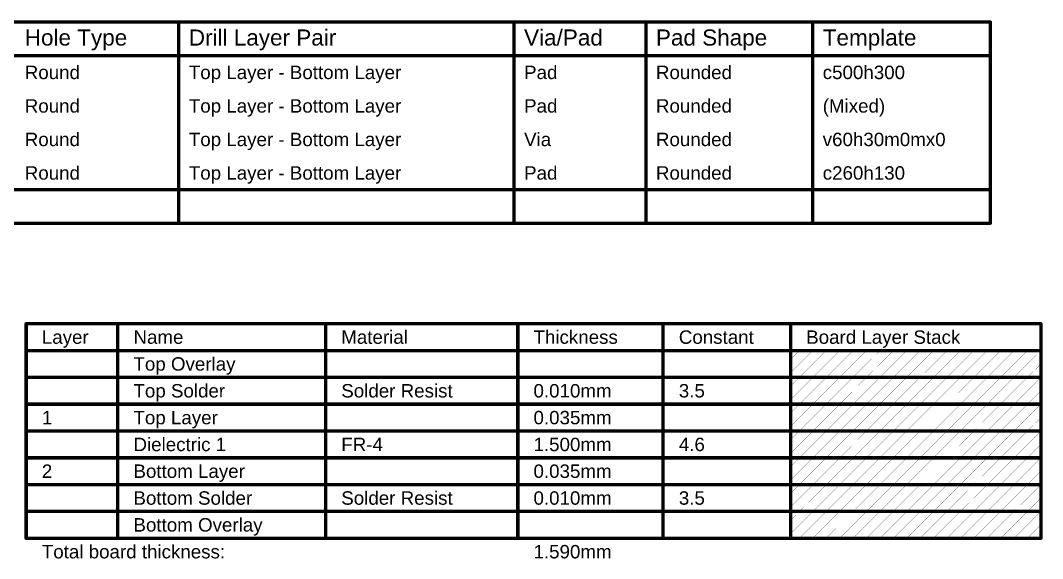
# Model space of a CAD drawing. Header units: inches. Extents: x -4 to 182, y -4 to 85.
# Drawn here: x 66.1 to 182.2, y 23.7 to 84.9 of the extents above; entities that cross this region are included whole.
import ezdxf

# ---------------------------------------------------------------- set-up
doc = ezdxf.new("R2010")
doc.units = ezdxf.units.IN
doc.layers.add('Drill Drawing', color=1, linetype='Continuous')
doc.layers.add('Fabrication', color=76, linetype='Continuous')
doc.styles.add('Arial', font='', dxfattribs={"height": 0.2})
doc.styles.get('Arial').set_extended_font_data('Arial')

msp = doc.modelspace()

# ---------------------------------------------------------------- linework, layer by layer
at = {"layer": 'Drill Drawing', "const_width": 0.381}
for points in [[(-3.54, 84.7), (176.29, 84.7)], [(84.09, 61.84), (84.09, 84.7)], [(122.18, 61.84), (122.18, 84.7)], [(137.16, 61.84), (137.16, 84.7)], [(156.1, 61.84), (156.1, 84.7)], [(176.29, 61.84), (176.29, 84.7)], [(-3.54, 80.89), (176.29, 80.89)], [(-3.54, 65.65), (176.29, 65.65)], [(-3.54, 61.84), (176.29, 61.84)]]:
    msp.add_lwpolyline(points, dxfattribs=at)
at = {"layer": 'Drill Drawing', "const_width": 0.191}
for points in [[(83.99, 84.7, 1), (84.18, 84.7, 1)], [(122.08, 84.7, 1), (122.27, 84.7, 1)], [(137.06, 84.7, 1), (137.25, 84.7, 1)], [(156.01, 84.7, 1), (156.2, 84.7, 1)], [(176.2, 84.7, 1), (176.39, 84.7, 1)], [(176.2, 84.7, 1), (176.39, 84.7, 1)], [(176.2, 80.89, 1), (176.39, 80.89, 1)], [(176.2, 65.65, 1), (176.39, 65.65, 1)], [(83.99, 61.84, 1), (84.18, 61.84, 1)], [(122.08, 61.84, 1), (122.27, 61.84, 1)], [(137.06, 61.84, 1), (137.25, 61.84, 1)], [(156.01, 61.84, 1), (156.2, 61.84, 1)], [(176.2, 61.84, 1), (176.39, 61.84, 1)], [(176.2, 61.84, 1), (176.39, 61.84, 1)]]:
    msp.add_lwpolyline(points, format="xyb", close=True, dxfattribs=at)
at = {"layer": 'Fabrication'}
for points, const_width in [([(66.75, 26.03), (66.75, 50.41)], 0.381), ([(66.75, 50.41), (182.04, 50.41)], 0.381), ([(77.16, 26.03), (77.16, 50.41)], 0.381), ([(100.78, 26.03), (100.78, 50.41)], 0.381), ([(122.61, 26.03), (122.61, 50.41)], 0.381), ([(139.12, 26.03), (139.12, 50.41)], 0.381), ([(153.6, 26.03), (153.6, 50.41)], 0.381), ([(182.04, 26.03), (182.04, 50.41)], 0.381), ([(66.75, 47.36), (182.04, 47.36)], 0.381), ([(153.6, 46.36), (154.6, 47.36)], 0.0254), ([(153.6, 44.83), (156.13, 47.36)], 0.0254), ([(154.6, 44.32), (157.65, 47.36)], 0.0254), ([(156.13, 44.32), (159.18, 47.36)], 0.0254), ([(157.65, 44.32), (160.7, 47.36)], 0.0254), ([(159.18, 44.32), (162.22, 47.36)], 0.0254), ([(160.7, 44.32), (163.75, 47.36)], 0.0254), ([(162.22, 44.32), (165.27, 47.36)], 0.0254), ([(163.75, 44.32), (166.8, 47.36)], 0.0254), ([(165.27, 44.32), (168.32, 47.36)], 0.0254), ([(166.8, 44.32), (169.84, 47.36)], 0.0254), ([(168.32, 44.32), (171.37, 47.36)], 0.0254), ([(169.84, 44.32), (172.89, 47.36)], 0.0254), ([(171.37, 44.32), (174.42, 47.36)], 0.0254), ([(172.89, 44.32), (175.94, 47.36)], 0.0254), ([(174.42, 44.32), (177.46, 47.36)], 0.0254), ([(175.94, 44.32), (178.99, 47.36)], 0.0254), ([(177.46, 44.32), (180.51, 47.36)], 0.0254), ([(178.99, 44.32), (182.04, 47.36)], 0.0254), ([(180.51, 44.32), (182.04, 45.84)], 0.0254), ([(66.75, 44.32), (77.16, 44.32)], 0.381), ([(77.16, 44.32), (100.78, 44.32)], 0.381), ([(100.78, 44.32), (122.61, 44.32)], 0.381), ([(122.61, 44.32), (139.12, 44.32)], 0.381), ([(139.12, 44.32), (153.6, 44.32)], 0.381), ([(153.6, 44.32), (182.04, 44.32)], 0.381), ([(153.6, 43.31), (154.6, 44.32)], 0.0254), ([(153.6, 41.78), (156.13, 44.32)], 0.0254), ([(154.6, 41.27), (157.65, 44.32)], 0.0254), ([(156.13, 41.27), (159.18, 44.32)], 0.0254), ([(157.65, 41.27), (160.7, 44.32)], 0.0254), ([(159.18, 41.27), (162.22, 44.32)], 0.0254), ([(160.7, 41.27), (163.75, 44.32)], 0.0254), ([(162.22, 41.27), (165.27, 44.32)], 0.0254), ([(163.75, 41.27), (166.8, 44.32)], 0.0254), ([(165.27, 41.27), (168.32, 44.32)], 0.0254), ([(166.8, 41.27), (169.84, 44.32)], 0.0254), ([(168.32, 41.27), (171.37, 44.32)], 0.0254), ([(169.84, 41.27), (172.89, 44.32)], 0.0254), ([(171.37, 41.27), (174.42, 44.32)], 0.0254), ([(172.89, 41.27), (175.94, 44.32)], 0.0254), ([(174.42, 41.27), (177.46, 44.32)], 0.0254), ([(175.94, 41.27), (178.99, 44.32)], 0.0254), ([(177.46, 41.27), (180.51, 44.32)], 0.0254), ([(178.99, 41.27), (182.04, 44.32)], 0.0254), ([(180.51, 41.27), (182.04, 42.79)], 0.0254), ([(66.75, 41.27), (77.16, 41.27)], 0.381), ([(77.16, 41.27), (100.78, 41.27)], 0.381), ([(100.78, 41.27), (122.61, 41.27)], 0.381), ([(122.61, 41.27), (139.12, 41.27)], 0.381), ([(139.12, 41.27), (153.6, 41.27)], 0.381), ([(153.6, 41.27), (182.04, 41.27)], 0.381), ([(153.6, 40.26), (154.6, 41.27)], 0.0254), ([(153.6, 38.74), (156.13, 41.27)], 0.0254), ([(154.6, 38.22), (157.65, 41.27)], 0.0254), ([(156.13, 38.22), (159.18, 41.27)], 0.0254), ([(157.65, 38.22), (160.7, 41.27)], 0.0254), ([(159.18, 38.22), (162.22, 41.27)], 0.0254), ([(160.7, 38.22), (163.75, 41.27)], 0.0254), ([(162.22, 38.22), (165.27, 41.27)], 0.0254), ([(163.75, 38.22), (166.8, 41.27)], 0.0254), ([(165.27, 38.22), (168.32, 41.27)], 0.0254), ([(166.8, 38.22), (169.84, 41.27)], 0.0254), ([(168.32, 38.22), (171.37, 41.27)], 0.0254), ([(169.84, 38.22), (172.89, 41.27)], 0.0254), ([(171.37, 38.22), (174.42, 41.27)], 0.0254), ([(172.89, 38.22), (175.94, 41.27)], 0.0254), ([(174.42, 38.22), (177.46, 41.27)], 0.0254), ([(175.94, 38.22), (178.99, 41.27)], 0.0254), ([(177.46, 38.22), (180.51, 41.27)], 0.0254), ([(178.99, 38.22), (182.04, 41.27)], 0.0254), ([(180.51, 38.22), (182.04, 39.74)], 0.0254), ([(66.75, 38.22), (77.16, 38.22)], 0.381), ([(77.16, 38.22), (100.78, 38.22)], 0.381), ([(100.78, 38.22), (122.61, 38.22)], 0.381), ([(122.61, 38.22), (139.12, 38.22)], 0.381), ([(139.12, 38.22), (153.6, 38.22)], 0.381), ([(153.6, 38.22), (182.04, 38.22)], 0.381), ([(153.6, 37.21), (154.6, 38.22)], 0.0254), ([(153.6, 35.69), (156.13, 38.22)], 0.0254), ([(154.6, 35.17), (157.65, 38.22)], 0.0254), ([(156.13, 35.17), (159.18, 38.22)], 0.0254), ([(157.65, 35.17), (160.7, 38.22)], 0.0254), ([(159.18, 35.17), (162.22, 38.22)], 0.0254), ([(160.7, 35.17), (163.75, 38.22)], 0.0254), ([(162.22, 35.17), (165.27, 38.22)], 0.0254), ([(163.75, 35.17), (166.8, 38.22)], 0.0254), ([(165.27, 35.17), (168.32, 38.22)], 0.0254), ([(166.8, 35.17), (169.84, 38.22)], 0.0254), ([(168.32, 35.17), (171.37, 38.22)], 0.0254), ([(169.84, 35.17), (172.89, 38.22)], 0.0254), ([(171.37, 35.17), (174.42, 38.22)], 0.0254), ([(172.89, 35.17), (175.94, 38.22)], 0.0254), ([(174.42, 35.17), (177.46, 38.22)], 0.0254), ([(175.94, 35.17), (178.99, 38.22)], 0.0254), ([(177.46, 35.17), (180.51, 38.22)], 0.0254), ([(178.99, 35.17), (182.04, 38.22)], 0.0254), ([(180.51, 35.17), (182.04, 36.7)], 0.0254), ([(66.75, 35.17), (77.16, 35.17)], 0.381), ([(77.16, 35.17), (100.78, 35.17)], 0.381), ([(100.78, 35.17), (122.61, 35.17)], 0.381), ([(122.61, 35.17), (139.12, 35.17)], 0.381), ([(139.12, 35.17), (153.6, 35.17)], 0.381), ([(153.6, 35.17), (182.04, 35.17)], 0.381), ([(153.6, 34.16), (154.6, 35.17)], 0.0254), ([(153.6, 32.64), (156.13, 35.17)], 0.0254), ([(154.6, 32.12), (157.65, 35.17)], 0.0254), ([(156.13, 32.12), (159.18, 35.17)], 0.0254), ([(157.65, 32.12), (160.7, 35.17)], 0.0254), ([(159.18, 32.12), (162.22, 35.17)], 0.0254), ([(160.7, 32.12), (163.75, 35.17)], 0.0254), ([(162.22, 32.12), (165.27, 35.17)], 0.0254), ([(163.75, 32.12), (166.8, 35.17)], 0.0254), ([(165.27, 32.12), (168.32, 35.17)], 0.0254), ([(166.8, 32.12), (169.84, 35.17)], 0.0254), ([(168.32, 32.12), (171.37, 35.17)], 0.0254), ([(169.84, 32.12), (172.89, 35.17)], 0.0254), ([(171.37, 32.12), (174.42, 35.17)], 0.0254), ([(172.89, 32.12), (175.94, 35.17)], 0.0254), ([(174.42, 32.12), (177.46, 35.17)], 0.0254), ([(175.94, 32.12), (178.99, 35.17)], 0.0254), ([(177.46, 32.12), (180.51, 35.17)], 0.0254), ([(178.99, 32.12), (182.04, 35.17)], 0.0254), ([(180.51, 32.12), (182.04, 33.65)], 0.0254), ([(66.75, 32.12), (77.16, 32.12)], 0.381), ([(77.16, 32.12), (100.78, 32.12)], 0.381), ([(100.78, 32.12), (122.61, 32.12)], 0.381), ([(122.61, 32.12), (139.12, 32.12)], 0.381), ([(139.12, 32.12), (153.6, 32.12)], 0.381), ([(153.6, 32.12), (182.04, 32.12)], 0.381), ([(153.6, 31.12), (154.6, 32.12)], 0.0254), ([(153.6, 29.59), (156.13, 32.12)], 0.0254), ([(154.6, 29.08), (157.65, 32.12)], 0.0254), ([(156.13, 29.08), (159.18, 32.12)], 0.0254), ([(157.65, 29.08), (160.7, 32.12)], 0.0254), ([(159.18, 29.08), (162.22, 32.12)], 0.0254), ([(160.7, 29.08), (163.75, 32.12)], 0.0254), ([(162.22, 29.08), (165.27, 32.12)], 0.0254), ([(163.75, 29.08), (166.8, 32.12)], 0.0254), ([(165.27, 29.08), (168.32, 32.12)], 0.0254), ([(166.8, 29.08), (169.84, 32.12)], 0.0254), ([(168.32, 29.08), (171.37, 32.12)], 0.0254), ([(169.84, 29.08), (172.89, 32.12)], 0.0254), ([(171.37, 29.08), (174.42, 32.12)], 0.0254), ([(172.89, 29.08), (175.94, 32.12)], 0.0254), ([(174.42, 29.08), (177.46, 32.12)], 0.0254), ([(175.94, 29.08), (178.99, 32.12)], 0.0254), ([(177.46, 29.08), (180.51, 32.12)], 0.0254), ([(178.99, 29.08), (182.04, 32.12)], 0.0254), ([(180.51, 29.08), (182.04, 30.6)], 0.0254), ([(66.75, 29.08), (77.16, 29.08)], 0.381), ([(77.16, 29.08), (100.78, 29.08)], 0.381), ([(100.78, 29.08), (122.61, 29.08)], 0.381), ([(122.61, 29.08), (139.12, 29.08)], 0.381), ([(139.12, 29.08), (153.6, 29.08)], 0.381), ([(153.6, 29.08), (182.04, 29.08)], 0.381), ([(153.6, 28.07), (154.6, 29.08)], 0.0254), ([(153.6, 26.54), (156.13, 29.08)], 0.0254), ([(154.6, 26.03), (157.65, 29.08)], 0.0254), ([(156.13, 26.03), (159.18, 29.08)], 0.0254), ([(157.65, 26.03), (160.7, 29.08)], 0.0254), ([(159.18, 26.03), (162.22, 29.08)], 0.0254), ([(160.7, 26.03), (163.75, 29.08)], 0.0254), ([(162.22, 26.03), (165.27, 29.08)], 0.0254), ([(163.75, 26.03), (166.8, 29.08)], 0.0254), ([(165.27, 26.03), (168.32, 29.08)], 0.0254), ([(166.8, 26.03), (169.84, 29.08)], 0.0254), ([(168.32, 26.03), (171.37, 29.08)], 0.0254), ([(169.84, 26.03), (172.89, 29.08)], 0.0254), ([(171.37, 26.03), (174.42, 29.08)], 0.0254), ([(172.89, 26.03), (175.94, 29.08)], 0.0254), ([(174.42, 26.03), (177.46, 29.08)], 0.0254), ([(175.94, 26.03), (178.99, 29.08)], 0.0254), ([(177.46, 26.03), (180.51, 29.08)], 0.0254), ([(178.99, 26.03), (182.04, 29.08)], 0.0254), ([(180.51, 26.03), (182.04, 27.55)], 0.0254), ([(66.75, 26.03), (77.16, 26.03)], 0.381), ([(77.16, 26.03), (100.78, 26.03)], 0.381), ([(100.78, 26.03), (122.61, 26.03)], 0.381), ([(122.61, 26.03), (139.12, 26.03)], 0.381), ([(139.12, 26.03), (153.6, 26.03)], 0.381), ([(153.6, 26.03), (182.04, 26.03)], 0.381)]:
    msp.add_lwpolyline(points, dxfattribs=dict(at, const_width=const_width))
for points, const_width in [([(66.65, 50.41, 1), (66.84, 50.41, 1)], 0.191), ([(66.65, 50.41, 1), (66.84, 50.41, 1)], 0.191), ([(77.07, 50.41, 1), (77.26, 50.41, 1)], 0.191), ([(100.68, 50.41, 1), (100.87, 50.41, 1)], 0.191), ([(122.52, 50.41, 1), (122.71, 50.41, 1)], 0.191), ([(139.03, 50.41, 1), (139.22, 50.41, 1)], 0.191), ([(153.5, 50.41, 1), (153.69, 50.41, 1)], 0.191), ([(181.94, 50.41, 1), (182.13, 50.41, 1)], 0.191), ([(181.94, 50.41, 1), (182.13, 50.41, 1)], 0.191), ([(66.65, 47.36, 1), (66.84, 47.36, 1)], 0.191), ([(154.6, 47.36, 1), (154.61, 47.36, 1)], 0.0127), ([(156.12, 47.36, 1), (156.13, 47.36, 1)], 0.0127), ([(157.64, 47.36, 1), (157.66, 47.36, 1)], 0.0127), ([(159.17, 47.36, 1), (159.18, 47.36, 1)], 0.0127), ([(160.69, 47.36, 1), (160.71, 47.36, 1)], 0.0127), ([(162.22, 47.36, 1), (162.23, 47.36, 1)], 0.0127), ([(163.74, 47.36, 1), (163.75, 47.36, 1)], 0.0127), ([(165.26, 47.36, 1), (165.28, 47.36, 1)], 0.0127), ([(166.79, 47.36, 1), (166.8, 47.36, 1)], 0.0127), ([(168.31, 47.36, 1), (168.33, 47.36, 1)], 0.0127), ([(169.84, 47.36, 1), (169.85, 47.36, 1)], 0.0127), ([(171.36, 47.36, 1), (171.37, 47.36, 1)], 0.0127), ([(172.88, 47.36, 1), (172.9, 47.36, 1)], 0.0127), ([(174.41, 47.36, 1), (174.42, 47.36, 1)], 0.0127), ([(175.93, 47.36, 1), (175.95, 47.36, 1)], 0.0127), ([(177.46, 47.36, 1), (177.47, 47.36, 1)], 0.0127), ([(178.98, 47.36, 1), (178.99, 47.36, 1)], 0.0127), ([(180.5, 47.36, 1), (180.52, 47.36, 1)], 0.0127), ([(181.94, 47.36, 1), (182.13, 47.36, 1)], 0.191), ([(182.03, 47.36, 1), (182.04, 47.36, 1)], 0.0127), ([(153.59, 46.36, 1), (153.6, 46.36, 1)], 0.0127), ([(182.03, 45.84, 1), (182.04, 45.84, 1)], 0.0127), ([(66.65, 44.32, 1), (66.84, 44.32, 1)], 0.191), ([(77.07, 44.32, 1), (77.26, 44.32, 1)], 0.191), ([(77.07, 44.32, 1), (77.26, 44.32, 1)], 0.191), ([(100.68, 44.32, 1), (100.87, 44.32, 1)], 0.191), ([(100.68, 44.32, 1), (100.87, 44.32, 1)], 0.191), ([(122.52, 44.32, 1), (122.71, 44.32, 1)], 0.191), ([(122.52, 44.32, 1), (122.71, 44.32, 1)], 0.191), ([(139.03, 44.32, 1), (139.22, 44.32, 1)], 0.191), ([(139.03, 44.32, 1), (139.22, 44.32, 1)], 0.191), ([(153.5, 44.32, 1), (153.69, 44.32, 1)], 0.191), ([(153.5, 44.32, 1), (153.69, 44.32, 1)], 0.191), ([(153.59, 44.83, 1), (153.6, 44.83, 1)], 0.0127), ([(154.6, 44.32, 1), (154.61, 44.32, 1)], 0.0127), ([(154.6, 44.32, 1), (154.61, 44.32, 1)], 0.0127), ([(156.12, 44.32, 1), (156.13, 44.32, 1)], 0.0127), ([(156.12, 44.32, 1), (156.13, 44.32, 1)], 0.0127), ([(157.64, 44.32, 1), (157.66, 44.32, 1)], 0.0127), ([(157.64, 44.32, 1), (157.66, 44.32, 1)], 0.0127), ([(159.17, 44.32, 1), (159.18, 44.32, 1)], 0.0127), ([(159.17, 44.32, 1), (159.18, 44.32, 1)], 0.0127), ([(160.69, 44.32, 1), (160.71, 44.32, 1)], 0.0127), ([(160.69, 44.32, 1), (160.71, 44.32, 1)], 0.0127), ([(162.22, 44.32, 1), (162.23, 44.32, 1)], 0.0127), ([(162.22, 44.32, 1), (162.23, 44.32, 1)], 0.0127), ([(163.74, 44.32, 1), (163.75, 44.32, 1)], 0.0127), ([(163.74, 44.32, 1), (163.75, 44.32, 1)], 0.0127), ([(165.26, 44.32, 1), (165.28, 44.32, 1)], 0.0127), ([(165.26, 44.32, 1), (165.28, 44.32, 1)], 0.0127), ([(166.79, 44.32, 1), (166.8, 44.32, 1)], 0.0127), ([(166.79, 44.32, 1), (166.8, 44.32, 1)], 0.0127), ([(168.31, 44.32, 1), (168.33, 44.32, 1)], 0.0127), ([(168.31, 44.32, 1), (168.33, 44.32, 1)], 0.0127), ([(169.84, 44.32, 1), (169.85, 44.32, 1)], 0.0127), ([(169.84, 44.32, 1), (169.85, 44.32, 1)], 0.0127), ([(171.36, 44.32, 1), (171.37, 44.32, 1)], 0.0127), ([(171.36, 44.32, 1), (171.37, 44.32, 1)], 0.0127), ([(172.88, 44.32, 1), (172.9, 44.32, 1)], 0.0127), ([(172.88, 44.32, 1), (172.9, 44.32, 1)], 0.0127), ([(174.41, 44.32, 1), (174.42, 44.32, 1)], 0.0127), ([(174.41, 44.32, 1), (174.42, 44.32, 1)], 0.0127), ([(175.93, 44.32, 1), (175.95, 44.32, 1)], 0.0127), ([(175.93, 44.32, 1), (175.95, 44.32, 1)], 0.0127), ([(177.46, 44.32, 1), (177.47, 44.32, 1)], 0.0127), ([(177.46, 44.32, 1), (177.47, 44.32, 1)], 0.0127), ([(178.98, 44.32, 1), (178.99, 44.32, 1)], 0.0127), ([(178.98, 44.32, 1), (178.99, 44.32, 1)], 0.0127), ([(180.5, 44.32, 1), (180.52, 44.32, 1)], 0.0127), ([(180.5, 44.32, 1), (180.52, 44.32, 1)], 0.0127), ([(181.94, 44.32, 1), (182.13, 44.32, 1)], 0.191), ([(182.03, 44.32, 1), (182.04, 44.32, 1)], 0.0127), ([(153.59, 43.31, 1), (153.6, 43.31, 1)], 0.0127), ([(182.03, 42.79, 1), (182.04, 42.79, 1)], 0.0127), ([(66.65, 41.27, 1), (66.84, 41.27, 1)], 0.191), ([(77.07, 41.27, 1), (77.26, 41.27, 1)], 0.191), ([(77.07, 41.27, 1), (77.26, 41.27, 1)], 0.191), ([(100.68, 41.27, 1), (100.87, 41.27, 1)], 0.191), ([(100.68, 41.27, 1), (100.87, 41.27, 1)], 0.191), ([(122.52, 41.27, 1), (122.71, 41.27, 1)], 0.191), ([(122.52, 41.27, 1), (122.71, 41.27, 1)], 0.191), ([(139.03, 41.27, 1), (139.22, 41.27, 1)], 0.191), ([(139.03, 41.27, 1), (139.22, 41.27, 1)], 0.191), ([(153.5, 41.27, 1), (153.69, 41.27, 1)], 0.191), ([(153.5, 41.27, 1), (153.69, 41.27, 1)], 0.191), ([(153.59, 41.78, 1), (153.6, 41.78, 1)], 0.0127), ([(154.6, 41.27, 1), (154.61, 41.27, 1)], 0.0127), ([(154.6, 41.27, 1), (154.61, 41.27, 1)], 0.0127), ([(156.12, 41.27, 1), (156.13, 41.27, 1)], 0.0127), ([(156.12, 41.27, 1), (156.13, 41.27, 1)], 0.0127), ([(157.64, 41.27, 1), (157.66, 41.27, 1)], 0.0127), ([(157.64, 41.27, 1), (157.66, 41.27, 1)], 0.0127), ([(159.17, 41.27, 1), (159.18, 41.27, 1)], 0.0127), ([(159.17, 41.27, 1), (159.18, 41.27, 1)], 0.0127), ([(160.69, 41.27, 1), (160.71, 41.27, 1)], 0.0127), ([(160.69, 41.27, 1), (160.71, 41.27, 1)], 0.0127), ([(162.22, 41.27, 1), (162.23, 41.27, 1)], 0.0127), ([(162.22, 41.27, 1), (162.23, 41.27, 1)], 0.0127), ([(163.74, 41.27, 1), (163.75, 41.27, 1)], 0.0127), ([(163.74, 41.27, 1), (163.75, 41.27, 1)], 0.0127), ([(165.26, 41.27, 1), (165.28, 41.27, 1)], 0.0127), ([(165.26, 41.27, 1), (165.28, 41.27, 1)], 0.0127), ([(166.79, 41.27, 1), (166.8, 41.27, 1)], 0.0127), ([(166.79, 41.27, 1), (166.8, 41.27, 1)], 0.0127), ([(168.31, 41.27, 1), (168.33, 41.27, 1)], 0.0127), ([(168.31, 41.27, 1), (168.33, 41.27, 1)], 0.0127), ([(169.84, 41.27, 1), (169.85, 41.27, 1)], 0.0127), ([(169.84, 41.27, 1), (169.85, 41.27, 1)], 0.0127), ([(171.36, 41.27, 1), (171.37, 41.27, 1)], 0.0127), ([(171.36, 41.27, 1), (171.37, 41.27, 1)], 0.0127), ([(172.88, 41.27, 1), (172.9, 41.27, 1)], 0.0127), ([(172.88, 41.27, 1), (172.9, 41.27, 1)], 0.0127), ([(174.41, 41.27, 1), (174.42, 41.27, 1)], 0.0127), ([(174.41, 41.27, 1), (174.42, 41.27, 1)], 0.0127), ([(175.93, 41.27, 1), (175.95, 41.27, 1)], 0.0127), ([(175.93, 41.27, 1), (175.95, 41.27, 1)], 0.0127), ([(177.46, 41.27, 1), (177.47, 41.27, 1)], 0.0127), ([(177.46, 41.27, 1), (177.47, 41.27, 1)], 0.0127), ([(178.98, 41.27, 1), (178.99, 41.27, 1)], 0.0127), ([(178.98, 41.27, 1), (178.99, 41.27, 1)], 0.0127), ([(180.5, 41.27, 1), (180.52, 41.27, 1)], 0.0127), ([(180.5, 41.27, 1), (180.52, 41.27, 1)], 0.0127), ([(181.94, 41.27, 1), (182.13, 41.27, 1)], 0.191), ([(182.03, 41.27, 1), (182.04, 41.27, 1)], 0.0127), ([(153.59, 40.26, 1), (153.6, 40.26, 1)], 0.0127), ([(182.03, 39.74, 1), (182.04, 39.74, 1)], 0.0127), ([(66.65, 38.22, 1), (66.84, 38.22, 1)], 0.191), ([(77.07, 38.22, 1), (77.26, 38.22, 1)], 0.191), ([(77.07, 38.22, 1), (77.26, 38.22, 1)], 0.191), ([(100.68, 38.22, 1), (100.87, 38.22, 1)], 0.191), ([(100.68, 38.22, 1), (100.87, 38.22, 1)], 0.191), ([(122.52, 38.22, 1), (122.71, 38.22, 1)], 0.191), ([(122.52, 38.22, 1), (122.71, 38.22, 1)], 0.191), ([(139.03, 38.22, 1), (139.22, 38.22, 1)], 0.191), ([(139.03, 38.22, 1), (139.22, 38.22, 1)], 0.191), ([(153.5, 38.22, 1), (153.69, 38.22, 1)], 0.191), ([(153.5, 38.22, 1), (153.69, 38.22, 1)], 0.191), ([(153.59, 38.74, 1), (153.6, 38.74, 1)], 0.0127), ([(181.94, 38.22, 1), (182.13, 38.22, 1)], 0.191), ([(153.59, 37.21, 1), (153.6, 37.21, 1)], 0.0127), ([(154.6, 38.22, 1), (154.61, 38.22, 1)], 0.0127), ([(154.6, 38.22, 1), (154.61, 38.22, 1)], 0.0127), ([(156.12, 38.22, 1), (156.13, 38.22, 1)], 0.0127), ([(156.12, 38.22, 1), (156.13, 38.22, 1)], 0.0127), ([(157.64, 38.22, 1), (157.66, 38.22, 1)], 0.0127), ([(157.64, 38.22, 1), (157.66, 38.22, 1)], 0.0127), ([(159.17, 38.22, 1), (159.18, 38.22, 1)], 0.0127), ([(159.17, 38.22, 1), (159.18, 38.22, 1)], 0.0127), ([(160.69, 38.22, 1), (160.71, 38.22, 1)], 0.0127), ([(160.69, 38.22, 1), (160.71, 38.22, 1)], 0.0127), ([(162.22, 38.22, 1), (162.23, 38.22, 1)], 0.0127), ([(162.22, 38.22, 1), (162.23, 38.22, 1)], 0.0127), ([(163.74, 38.22, 1), (163.75, 38.22, 1)], 0.0127), ([(163.74, 38.22, 1), (163.75, 38.22, 1)], 0.0127), ([(165.26, 38.22, 1), (165.28, 38.22, 1)], 0.0127), ([(165.26, 38.22, 1), (165.28, 38.22, 1)], 0.0127), ([(166.79, 38.22, 1), (166.8, 38.22, 1)], 0.0127), ([(166.79, 38.22, 1), (166.8, 38.22, 1)], 0.0127), ([(168.31, 38.22, 1), (168.33, 38.22, 1)], 0.0127), ([(168.31, 38.22, 1), (168.33, 38.22, 1)], 0.0127), ([(169.84, 38.22, 1), (169.85, 38.22, 1)], 0.0127), ([(169.84, 38.22, 1), (169.85, 38.22, 1)], 0.0127), ([(171.36, 38.22, 1), (171.37, 38.22, 1)], 0.0127), ([(171.36, 38.22, 1), (171.37, 38.22, 1)], 0.0127), ([(172.88, 38.22, 1), (172.9, 38.22, 1)], 0.0127), ([(172.88, 38.22, 1), (172.9, 38.22, 1)], 0.0127), ([(174.41, 38.22, 1), (174.42, 38.22, 1)], 0.0127), ([(174.41, 38.22, 1), (174.42, 38.22, 1)], 0.0127), ([(175.93, 38.22, 1), (175.95, 38.22, 1)], 0.0127), ([(175.93, 38.22, 1), (175.95, 38.22, 1)], 0.0127), ([(177.46, 38.22, 1), (177.47, 38.22, 1)], 0.0127), ([(177.46, 38.22, 1), (177.47, 38.22, 1)], 0.0127), ([(178.98, 38.22, 1), (178.99, 38.22, 1)], 0.0127), ([(178.98, 38.22, 1), (178.99, 38.22, 1)], 0.0127), ([(180.5, 38.22, 1), (180.52, 38.22, 1)], 0.0127), ([(180.5, 38.22, 1), (180.52, 38.22, 1)], 0.0127), ([(182.03, 38.22, 1), (182.04, 38.22, 1)], 0.0127), ([(182.03, 36.7, 1), (182.04, 36.7, 1)], 0.0127), ([(66.65, 35.17, 1), (66.84, 35.17, 1)], 0.191), ([(77.07, 35.17, 1), (77.26, 35.17, 1)], 0.191), ([(77.07, 35.17, 1), (77.26, 35.17, 1)], 0.191), ([(100.68, 35.17, 1), (100.87, 35.17, 1)], 0.191), ([(100.68, 35.17, 1), (100.87, 35.17, 1)], 0.191), ([(122.52, 35.17, 1), (122.71, 35.17, 1)], 0.191), ([(122.52, 35.17, 1), (122.71, 35.17, 1)], 0.191), ([(139.03, 35.17, 1), (139.22, 35.17, 1)], 0.191), ([(139.03, 35.17, 1), (139.22, 35.17, 1)], 0.191), ([(153.5, 35.17, 1), (153.69, 35.17, 1)], 0.191), ([(153.5, 35.17, 1), (153.69, 35.17, 1)], 0.191), ([(153.59, 35.69, 1), (153.6, 35.69, 1)], 0.0127), ([(154.6, 35.17, 1), (154.61, 35.17, 1)], 0.0127), ([(154.6, 35.17, 1), (154.61, 35.17, 1)], 0.0127), ([(156.12, 35.17, 1), (156.13, 35.17, 1)], 0.0127), ([(156.12, 35.17, 1), (156.13, 35.17, 1)], 0.0127), ([(157.64, 35.17, 1), (157.66, 35.17, 1)], 0.0127), ([(157.64, 35.17, 1), (157.66, 35.17, 1)], 0.0127), ([(159.17, 35.17, 1), (159.18, 35.17, 1)], 0.0127), ([(159.17, 35.17, 1), (159.18, 35.17, 1)], 0.0127), ([(160.69, 35.17, 1), (160.71, 35.17, 1)], 0.0127), ([(160.69, 35.17, 1), (160.71, 35.17, 1)], 0.0127), ([(162.22, 35.17, 1), (162.23, 35.17, 1)], 0.0127), ([(162.22, 35.17, 1), (162.23, 35.17, 1)], 0.0127), ([(163.74, 35.17, 1), (163.75, 35.17, 1)], 0.0127), ([(163.74, 35.17, 1), (163.75, 35.17, 1)], 0.0127), ([(165.26, 35.17, 1), (165.28, 35.17, 1)], 0.0127), ([(165.26, 35.17, 1), (165.28, 35.17, 1)], 0.0127), ([(166.79, 35.17, 1), (166.8, 35.17, 1)], 0.0127), ([(166.79, 35.17, 1), (166.8, 35.17, 1)], 0.0127), ([(168.31, 35.17, 1), (168.33, 35.17, 1)], 0.0127), ([(168.31, 35.17, 1), (168.33, 35.17, 1)], 0.0127), ([(169.84, 35.17, 1), (169.85, 35.17, 1)], 0.0127), ([(169.84, 35.17, 1), (169.85, 35.17, 1)], 0.0127), ([(171.36, 35.17, 1), (171.37, 35.17, 1)], 0.0127), ([(171.36, 35.17, 1), (171.37, 35.17, 1)], 0.0127), ([(172.88, 35.17, 1), (172.9, 35.17, 1)], 0.0127), ([(172.88, 35.17, 1), (172.9, 35.17, 1)], 0.0127), ([(174.41, 35.17, 1), (174.42, 35.17, 1)], 0.0127), ([(174.41, 35.17, 1), (174.42, 35.17, 1)], 0.0127), ([(175.93, 35.17, 1), (175.95, 35.17, 1)], 0.0127), ([(175.93, 35.17, 1), (175.95, 35.17, 1)], 0.0127), ([(177.46, 35.17, 1), (177.47, 35.17, 1)], 0.0127), ([(177.46, 35.17, 1), (177.47, 35.17, 1)], 0.0127), ([(178.98, 35.17, 1), (178.99, 35.17, 1)], 0.0127), ([(178.98, 35.17, 1), (178.99, 35.17, 1)], 0.0127), ([(180.5, 35.17, 1), (180.52, 35.17, 1)], 0.0127), ([(180.5, 35.17, 1), (180.52, 35.17, 1)], 0.0127), ([(181.94, 35.17, 1), (182.13, 35.17, 1)], 0.191), ([(182.03, 35.17, 1), (182.04, 35.17, 1)], 0.0127), ([(153.59, 34.16, 1), (153.6, 34.16, 1)], 0.0127), ([(153.59, 32.64, 1), (153.6, 32.64, 1)], 0.0127), ([(182.03, 33.65, 1), (182.04, 33.65, 1)], 0.0127), ([(66.65, 32.12, 1), (66.84, 32.12, 1)], 0.191), ([(77.07, 32.12, 1), (77.26, 32.12, 1)], 0.191), ([(77.07, 32.12, 1), (77.26, 32.12, 1)], 0.191), ([(100.68, 32.12, 1), (100.87, 32.12, 1)], 0.191), ([(100.68, 32.12, 1), (100.87, 32.12, 1)], 0.191), ([(122.52, 32.12, 1), (122.71, 32.12, 1)], 0.191), ([(122.52, 32.12, 1), (122.71, 32.12, 1)], 0.191), ([(139.03, 32.12, 1), (139.22, 32.12, 1)], 0.191), ([(139.03, 32.12, 1), (139.22, 32.12, 1)], 0.191), ([(153.5, 32.12, 1), (153.69, 32.12, 1)], 0.191), ([(153.5, 32.12, 1), (153.69, 32.12, 1)], 0.191), ([(154.6, 32.12, 1), (154.61, 32.12, 1)], 0.0127), ([(154.6, 32.12, 1), (154.61, 32.12, 1)], 0.0127), ([(156.12, 32.12, 1), (156.13, 32.12, 1)], 0.0127), ([(156.12, 32.12, 1), (156.13, 32.12, 1)], 0.0127), ([(157.64, 32.12, 1), (157.66, 32.12, 1)], 0.0127), ([(157.64, 32.12, 1), (157.66, 32.12, 1)], 0.0127), ([(159.17, 32.12, 1), (159.18, 32.12, 1)], 0.0127), ([(159.17, 32.12, 1), (159.18, 32.12, 1)], 0.0127), ([(160.69, 32.12, 1), (160.71, 32.12, 1)], 0.0127), ([(160.69, 32.12, 1), (160.71, 32.12, 1)], 0.0127), ([(162.22, 32.12, 1), (162.23, 32.12, 1)], 0.0127), ([(162.22, 32.12, 1), (162.23, 32.12, 1)], 0.0127), ([(163.74, 32.12, 1), (163.75, 32.12, 1)], 0.0127), ([(163.74, 32.12, 1), (163.75, 32.12, 1)], 0.0127), ([(165.26, 32.12, 1), (165.28, 32.12, 1)], 0.0127), ([(165.26, 32.12, 1), (165.28, 32.12, 1)], 0.0127), ([(166.79, 32.12, 1), (166.8, 32.12, 1)], 0.0127), ([(166.79, 32.12, 1), (166.8, 32.12, 1)], 0.0127), ([(168.31, 32.12, 1), (168.33, 32.12, 1)], 0.0127), ([(168.31, 32.12, 1), (168.33, 32.12, 1)], 0.0127), ([(169.84, 32.12, 1), (169.85, 32.12, 1)], 0.0127), ([(169.84, 32.12, 1), (169.85, 32.12, 1)], 0.0127), ([(171.36, 32.12, 1), (171.37, 32.12, 1)], 0.0127), ([(171.36, 32.12, 1), (171.37, 32.12, 1)], 0.0127), ([(172.88, 32.12, 1), (172.9, 32.12, 1)], 0.0127), ([(172.88, 32.12, 1), (172.9, 32.12, 1)], 0.0127), ([(174.41, 32.12, 1), (174.42, 32.12, 1)], 0.0127), ([(174.41, 32.12, 1), (174.42, 32.12, 1)], 0.0127), ([(175.93, 32.12, 1), (175.95, 32.12, 1)], 0.0127), ([(175.93, 32.12, 1), (175.95, 32.12, 1)], 0.0127), ([(177.46, 32.12, 1), (177.47, 32.12, 1)], 0.0127), ([(177.46, 32.12, 1), (177.47, 32.12, 1)], 0.0127), ([(178.98, 32.12, 1), (178.99, 32.12, 1)], 0.0127), ([(178.98, 32.12, 1), (178.99, 32.12, 1)], 0.0127), ([(180.5, 32.12, 1), (180.52, 32.12, 1)], 0.0127), ([(180.5, 32.12, 1), (180.52, 32.12, 1)], 0.0127), ([(181.94, 32.12, 1), (182.13, 32.12, 1)], 0.191), ([(182.03, 32.12, 1), (182.04, 32.12, 1)], 0.0127), ([(153.59, 31.12, 1), (153.6, 31.12, 1)], 0.0127), ([(182.03, 30.6, 1), (182.04, 30.6, 1)], 0.0127), ([(66.65, 29.08, 1), (66.84, 29.08, 1)], 0.191), ([(77.07, 29.08, 1), (77.26, 29.08, 1)], 0.191), ([(77.07, 29.08, 1), (77.26, 29.08, 1)], 0.191), ([(100.68, 29.08, 1), (100.87, 29.08, 1)], 0.191), ([(100.68, 29.08, 1), (100.87, 29.08, 1)], 0.191), ([(122.52, 29.08, 1), (122.71, 29.08, 1)], 0.191), ([(122.52, 29.08, 1), (122.71, 29.08, 1)], 0.191), ([(139.03, 29.08, 1), (139.22, 29.08, 1)], 0.191), ([(139.03, 29.08, 1), (139.22, 29.08, 1)], 0.191), ([(153.5, 29.08, 1), (153.69, 29.08, 1)], 0.191), ([(153.5, 29.08, 1), (153.69, 29.08, 1)], 0.191), ([(153.59, 29.59, 1), (153.6, 29.59, 1)], 0.0127), ([(154.6, 29.08, 1), (154.61, 29.08, 1)], 0.0127), ([(154.6, 29.08, 1), (154.61, 29.08, 1)], 0.0127), ([(156.12, 29.08, 1), (156.13, 29.08, 1)], 0.0127), ([(156.12, 29.08, 1), (156.13, 29.08, 1)], 0.0127), ([(157.64, 29.08, 1), (157.66, 29.08, 1)], 0.0127), ([(157.64, 29.08, 1), (157.66, 29.08, 1)], 0.0127), ([(159.17, 29.08, 1), (159.18, 29.08, 1)], 0.0127), ([(159.17, 29.08, 1), (159.18, 29.08, 1)], 0.0127), ([(160.69, 29.08, 1), (160.71, 29.08, 1)], 0.0127), ([(160.69, 29.08, 1), (160.71, 29.08, 1)], 0.0127), ([(162.22, 29.08, 1), (162.23, 29.08, 1)], 0.0127), ([(162.22, 29.08, 1), (162.23, 29.08, 1)], 0.0127), ([(163.74, 29.08, 1), (163.75, 29.08, 1)], 0.0127), ([(163.74, 29.08, 1), (163.75, 29.08, 1)], 0.0127), ([(165.26, 29.08, 1), (165.28, 29.08, 1)], 0.0127), ([(165.26, 29.08, 1), (165.28, 29.08, 1)], 0.0127), ([(166.79, 29.08, 1), (166.8, 29.08, 1)], 0.0127), ([(166.79, 29.08, 1), (166.8, 29.08, 1)], 0.0127), ([(168.31, 29.08, 1), (168.33, 29.08, 1)], 0.0127), ([(168.31, 29.08, 1), (168.33, 29.08, 1)], 0.0127), ([(169.84, 29.08, 1), (169.85, 29.08, 1)], 0.0127), ([(169.84, 29.08, 1), (169.85, 29.08, 1)], 0.0127), ([(171.36, 29.08, 1), (171.37, 29.08, 1)], 0.0127), ([(171.36, 29.08, 1), (171.37, 29.08, 1)], 0.0127), ([(172.88, 29.08, 1), (172.9, 29.08, 1)], 0.0127), ([(172.88, 29.08, 1), (172.9, 29.08, 1)], 0.0127), ([(174.41, 29.08, 1), (174.42, 29.08, 1)], 0.0127), ([(174.41, 29.08, 1), (174.42, 29.08, 1)], 0.0127), ([(175.93, 29.08, 1), (175.95, 29.08, 1)], 0.0127), ([(175.93, 29.08, 1), (175.95, 29.08, 1)], 0.0127), ([(177.46, 29.08, 1), (177.47, 29.08, 1)], 0.0127), ([(177.46, 29.08, 1), (177.47, 29.08, 1)], 0.0127), ([(178.98, 29.08, 1), (178.99, 29.08, 1)], 0.0127), ([(178.98, 29.08, 1), (178.99, 29.08, 1)], 0.0127), ([(180.5, 29.08, 1), (180.52, 29.08, 1)], 0.0127), ([(180.5, 29.08, 1), (180.52, 29.08, 1)], 0.0127), ([(181.94, 29.08, 1), (182.13, 29.08, 1)], 0.191), ([(182.03, 29.08, 1), (182.04, 29.08, 1)], 0.0127), ([(153.59, 28.07, 1), (153.6, 28.07, 1)], 0.0127), ([(182.03, 27.55, 1), (182.04, 27.55, 1)], 0.0127), ([(66.65, 26.03, 1), (66.84, 26.03, 1)], 0.191), ([(66.65, 26.03, 1), (66.84, 26.03, 1)], 0.191), ([(77.07, 26.03, 1), (77.26, 26.03, 1)], 0.191), ([(77.07, 26.03, 1), (77.26, 26.03, 1)], 0.191), ([(77.07, 26.03, 1), (77.26, 26.03, 1)], 0.191), ([(100.68, 26.03, 1), (100.87, 26.03, 1)], 0.191), ([(100.68, 26.03, 1), (100.87, 26.03, 1)], 0.191), ([(100.68, 26.03, 1), (100.87, 26.03, 1)], 0.191), ([(122.52, 26.03, 1), (122.71, 26.03, 1)], 0.191), ([(122.52, 26.03, 1), (122.71, 26.03, 1)], 0.191), ([(122.52, 26.03, 1), (122.71, 26.03, 1)], 0.191), ([(139.03, 26.03, 1), (139.22, 26.03, 1)], 0.191), ([(139.03, 26.03, 1), (139.22, 26.03, 1)], 0.191), ([(139.03, 26.03, 1), (139.22, 26.03, 1)], 0.191), ([(153.5, 26.03, 1), (153.69, 26.03, 1)], 0.191), ([(153.5, 26.03, 1), (153.69, 26.03, 1)], 0.191), ([(153.5, 26.03, 1), (153.69, 26.03, 1)], 0.191), ([(153.59, 26.54, 1), (153.6, 26.54, 1)], 0.0127), ([(154.6, 26.03, 1), (154.61, 26.03, 1)], 0.0127), ([(156.12, 26.03, 1), (156.13, 26.03, 1)], 0.0127), ([(157.64, 26.03, 1), (157.66, 26.03, 1)], 0.0127), ([(159.17, 26.03, 1), (159.18, 26.03, 1)], 0.0127), ([(160.69, 26.03, 1), (160.71, 26.03, 1)], 0.0127), ([(162.22, 26.03, 1), (162.23, 26.03, 1)], 0.0127), ([(163.74, 26.03, 1), (163.75, 26.03, 1)], 0.0127), ([(165.26, 26.03, 1), (165.28, 26.03, 1)], 0.0127), ([(166.79, 26.03, 1), (166.8, 26.03, 1)], 0.0127), ([(168.31, 26.03, 1), (168.33, 26.03, 1)], 0.0127), ([(169.84, 26.03, 1), (169.85, 26.03, 1)], 0.0127), ([(171.36, 26.03, 1), (171.37, 26.03, 1)], 0.0127), ([(172.88, 26.03, 1), (172.9, 26.03, 1)], 0.0127), ([(174.41, 26.03, 1), (174.42, 26.03, 1)], 0.0127), ([(175.93, 26.03, 1), (175.95, 26.03, 1)], 0.0127), ([(177.46, 26.03, 1), (177.47, 26.03, 1)], 0.0127), ([(178.98, 26.03, 1), (178.99, 26.03, 1)], 0.0127), ([(180.5, 26.03, 1), (180.52, 26.03, 1)], 0.0127), ([(181.94, 26.03, 1), (182.13, 26.03, 1)], 0.191), ([(181.94, 26.03, 1), (182.13, 26.03, 1)], 0.191)]:
    msp.add_lwpolyline(points, format="xyb", close=True, dxfattribs=dict(at, const_width=const_width))

# ---------------------------------------------------------------- texts
at = {"layer": 'Drill Drawing', "style": 'Arial'}
for s, height, p in [('Hole Type', 1.829, (66.59, 82.03)), ('Drill Layer Pair', 1.8288, (85.23, 82.03)), ('Via/Pad', 1.829, (123.32, 82.03)), ('Pad Shape', 1.829, (138.3, 82.03)), ('Template', 1.829, (157.25, 82.03)), ('Round', 1.524, (66.59, 78.22)), ('Top Layer - Bottom Layer', 1.524, (85.23, 78.22)), ('Pad', 1.524, (123.32, 78.22)), ('Rounded', 1.524, (138.3, 78.22)), ('c500h300', 1.524, (157.25, 78.22)), ('Round', 1.524, (66.59, 74.41)), ('Top Layer - Bottom Layer', 1.524, (85.23, 74.41)), ('Pad', 1.524, (123.32, 74.41)), ('Rounded', 1.524, (138.3, 74.41)), ('(Mixed)', 1.524, (157.25, 74.41)), ('Round', 1.524, (66.59, 70.6)), ('Top Layer - Bottom Layer', 1.524, (85.23, 70.6)), ('Via', 1.524, (123.32, 70.6)), ('Rounded', 1.524, (138.3, 70.6)), ('v60h30m0mx0', 1.524, (157.25, 70.6)), ('Round', 1.524, (66.59, 66.79)), ('Top Layer - Bottom Layer', 1.524, (85.23, 66.79)), ('Pad', 1.524, (123.32, 66.79)), ('Rounded', 1.524, (138.3, 66.79)), ('c260h130', 1.524, (157.25, 66.79))]:
    msp.add_text(s, height=height, dxfattribs=at).set_placement(p)
at = {"layer": 'Fabrication', "style": 'Arial'}
for s, height, p in [('Layer', 1.524, (68.53, 48.13)), ('Name', 1.524, (78.94, 48.13)), ('Material', 1.524, (102.55, 48.13)), ('Thickness', 1.524, (124.39, 48.13)), ('Constant', 1.524, (140.9, 48.13)), ('Board Layer Stack', 1.524, (155.37, 48.13)), ('Top Overlay', 1.524, (78.94, 45.08)), ('Top Solder', 1.524, (78.94, 42.03)), ('Solder Resist', 1.524, (102.55, 42.03)), ('0.010mm', 1.524, (124.39, 42.03)), ('3.5', 1.524, (140.9, 42.03)), ('1', 1.52, (68.53, 38.98)), ('Top Layer', 1.524, (78.94, 38.98)), ('0.035mm', 1.524, (124.39, 38.98)), ('Dielectric 1', 1.524, (78.94, 35.93)), ('FR-4', 1.524, (102.55, 35.93)), ('1.500mm', 1.524, (124.39, 35.93)), ('4.6', 1.524, (140.9, 35.93)), ('2', 1.52, (68.53, 32.89)), ('Bottom Layer', 1.524, (78.94, 32.89)), ('0.035mm', 1.524, (124.39, 32.89)), ('Bottom Solder', 1.524, (78.94, 29.84)), ('Solder Resist', 1.524, (102.55, 29.84)), ('0.010mm', 1.524, (124.39, 29.84)), ('3.5', 1.524, (140.9, 29.84)), ('Bottom Overlay', 1.524, (78.94, 26.79)), ('Total board thickness:', 1.524, (68.53, 23.74)), ('1.590mm', 1.524, (124.39, 23.74))]:
    msp.add_text(s, height=height, dxfattribs=at).set_placement(p)

doc.saveas('drawing.dxf')
